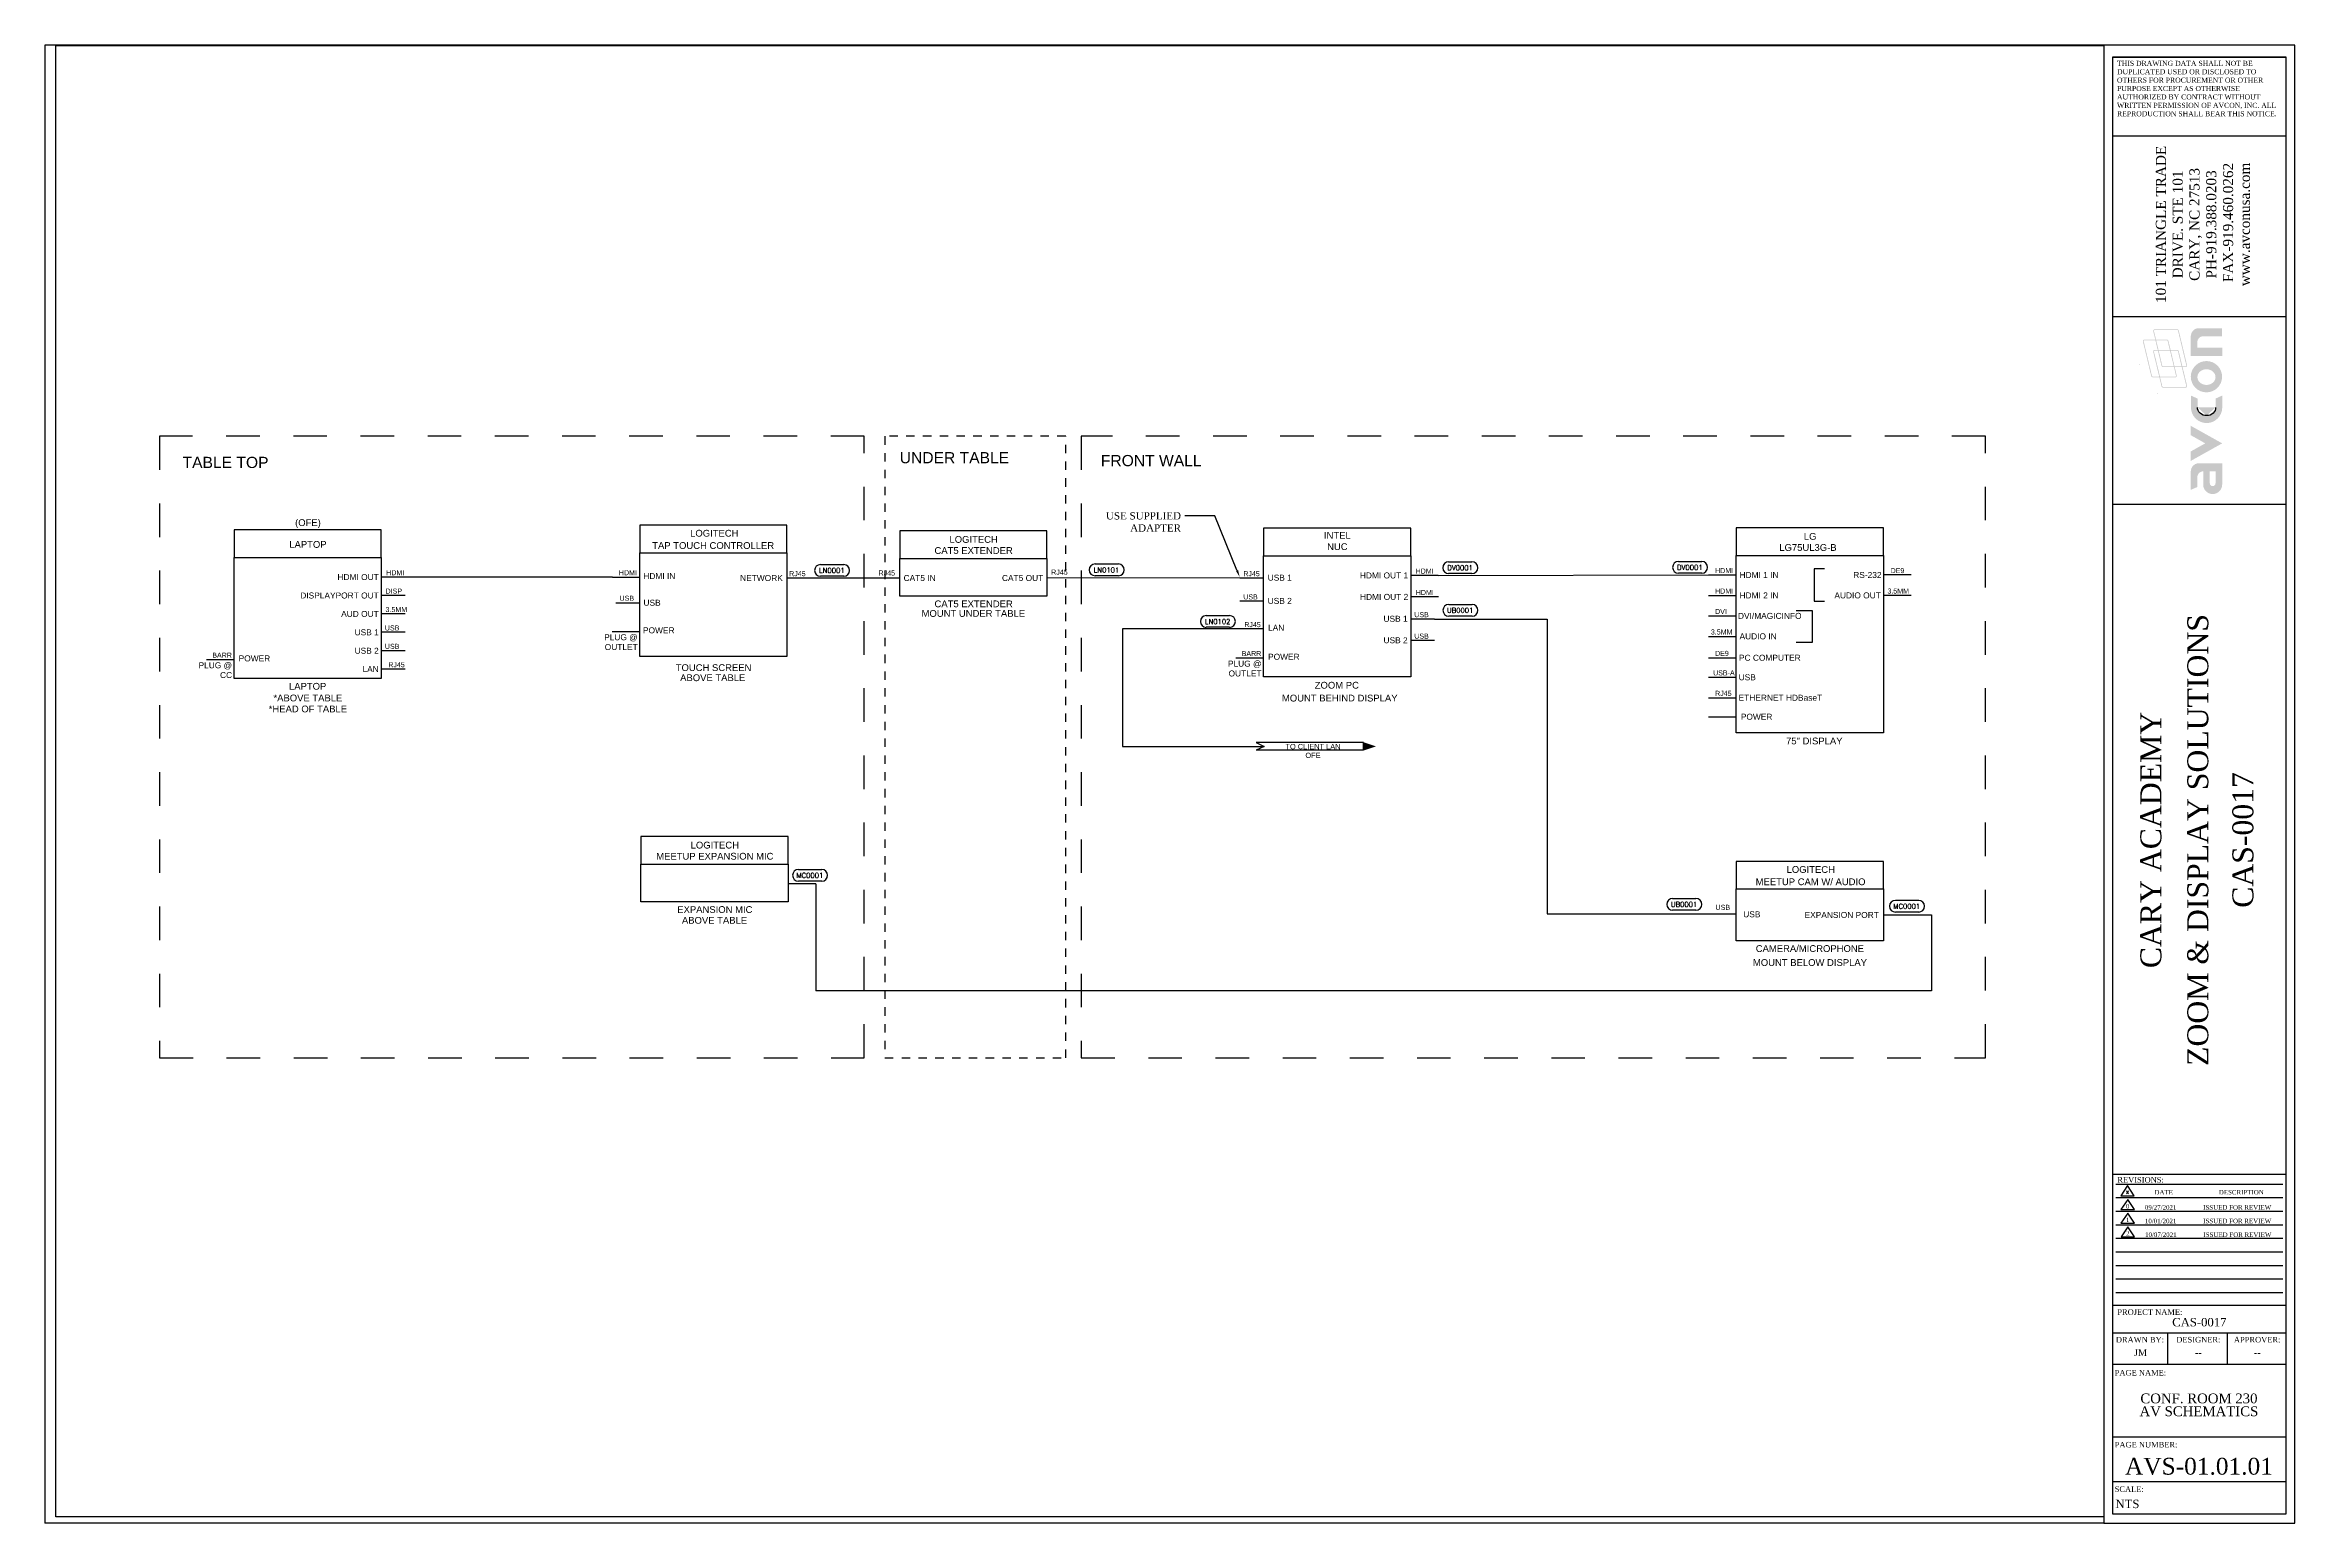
# Paper-space layout 'CONF ROOM 230_' of a CAD drawing. Header units: inches. Extents: x 1 to 34.5, y 0.9 to 22.9.
# The model-space entities are those that its viewports show. They can reach past a viewport. Long polylines and large blocks are cut down to what shows.
import ezdxf
from ezdxf import colors
from ezdxf.entities.mleader import LeaderData, LeaderLine
from ezdxf.enums import TextEntityAlignment as Align
from ezdxf.math import Vec2, Vec3

# ---------------------------------------------------------------- set-up
doc = ezdxf.new("R2010")
doc.units = ezdxf.units.IN
doc.header["$MEASUREMENT"] = 0
doc.linetypes.add('1DASH', pattern=[1, 0.5, -0.5])
doc.linetypes.add('8DASH', pattern=[0.25, 0.125, -0.125])
for name, color, linetype in [('AV TEXT', 2, 'Continuous'), ('AV-1-DASH', 3, '1DASH'), ('AV-BORDER', 7, 'Continuous'), ('AV-CABLE-AUDIO', 4, 'Continuous'), ('AV-CABLE-CNTRL', 2, 'Continuous'), ('AV-CABLE-VIDEO', 6, 'Continuous'), ('AV-CBL-AUDIO', 4, 'Continuous'), ('AV-DEVICE', 4, 'Continuous'), ('AV-NOTE', 1, 'Continuous'), ('AV-TEXT', 2, 'Continuous'), ('AV-TITLE-BLOCK', 7, 'Continuous')]:
    doc.layers.add(name, color=color, linetype=linetype)
doc.layers.add('AV-VPRT', color=9, linetype='Continuous', plot=False)
doc.styles.add('AVCON', font='BOOKOS.TTF')
doc.styles.add('PDF Arial', font='arial.ttf')
doc.styles.get("Standard").update_dxf_attribs({"font": 'simplex.shx'})
doc.styles.add('WL-BASE', font='arial.ttf')

# ---------------------------------------------------------------- blocks, each defined once
blk = doc.blocks.new('PAGE TITLES')
at = {"style": 'AVCON'}
for tag, height, p in [('NAME-1', 0.146, (1.295, 1.842)), ('NAME-2', 0.146, (1.295, 1.65)), ('NAME-3', 0.146, (1.295, 1.458)), ('NAME-4', 0.146, (1.295, 1.261)), ('PAGE_NUMBER', 0.25, (1.295, 0.588))]:
    blk.add_attdef(tag, text='', height=height, dxfattribs=at).set_placement(p, align=Align.CENTER)
blk.add_attdef('SCALE', (0.051, 0.089), '', height=0.125, dxfattribs=at)
blk = doc.blocks.new('REVISION CALL-OUT')
for p, q in [((0, 0.3), (-0.2, 0)), ((-0.2, 0), (0.2, 0)), ((0.2, 0), (0, 0.3))]:
    blk.add_line(p, q)
at = {"layer": 'AV-TEXT', "flags": 4}
blk.add_attdef('CHANGE', text='', height=0.125, dxfattribs=at).set_placement((0, 0.121), align=Align.MIDDLE_CENTER)
blk = doc.blocks.new('NEW Title Block Arch-D USE THIS')
at = {"layer": 'AV-BORDER'}
for p, q in [((43.707, 25.108), (46.297, 25.108)), ((43.707, 23.939), (46.297, 23.939)), ((43.707, 21.249), (46.297, 21.249)), ((43.76, 8.337), (46.246, 8.337)), ((43.76, 8.135), (46.246, 8.135)), ((43.76, 7.933), (46.246, 7.933)), ((43.76, 7.731), (46.246, 7.731)), ((43.76, 7.529), (46.246, 7.529)), ((43.76, 7.327), (46.246, 7.327)), ((43.76, 7.126), (46.246, 7.126)), ((43.76, 6.924), (46.246, 6.924)), ((43.76, 6.722), (46.246, 6.722)), ((43.707, 6.532), (46.297, 6.532)), ((43.707, 6.121), (46.297, 6.121)), ((44.533, 5.656), (44.533, 6.121)), ((45.423, 5.656), (45.423, 6.121)), ((43.707, 5.656), (46.297, 5.656)), ((43.707, 4.573), (46.297, 4.573)), ((43.707, 3.911), (46.297, 3.911))]:
    blk.add_line(p, q, dxfattribs=at)
at = {"layer": 'AV-BORDER', "color": 7, "linetype": 'Continuous'}
for points in [[(12.926, 25.291), (12.926, 3.291)], [(43.707, 25.291), (12.926, 25.291)], [(43.578, 3.291), (12.926, 3.291)]]:
    blk.add_lwpolyline(points, dxfattribs=at)
for points in [[(43.578, 3.291), (46.426, 3.291), (46.426, 25.291), (43.578, 25.291)], [(46.297, 3.428), (46.297, 25.108), (43.707, 25.108), (43.707, 3.428)], [(46.297, 8.482), (46.297, 25.108), (43.707, 25.108), (43.707, 8.482)], [(46.297, 8.482), (46.297, 18.453), (43.707, 18.453), (43.707, 8.482)]]:
    blk.add_lwpolyline(points, close=True, dxfattribs=at)
at = {"xscale": 0.5, "yscale": 0.5, "zscale": 0.5}
blk.add_blockref('REVISION CALL-OUT', (43.934, 8.163), dxfattribs=at).add_auto_attribs({'CHANGE': 'x'})
at = {"layer": 'AV-BORDER', "color": 7, "style": 'AVCON'}
for s, height, p in [('REVISIONS:', 0.0833, (43.781, 8.399)), ('DATE', 0.0675, (44.334, 8.215)), ('DESCRIPTION', 0.0675, (45.292, 8.215)), ('PROJECT NAME:', 0.08333, (43.781, 6.431)), ('PAGE NAME:', 0.0833, (43.742, 5.528)), ('PAGE NUMBER:', 0.08333, (43.742, 4.457)), ('SCALE:', 0.0833, (43.742, 3.795))]:
    blk.add_text(s, height=height, dxfattribs=at).set_placement(p, align=Align.MIDDLE_LEFT)
for s, p in [('DRAWN BY: ', (44.133, 6.02)), ('DESIGNER:', (44.987, 6.02)), ('APPROVER:', (45.863, 6.02))]:
    blk.add_text(s, height=0.0833, dxfattribs=at).set_placement(p, align=Align.MIDDLE_CENTER)
at = {"layer": 'AV-BORDER', "insert": (43.776, 25.056), "char_height": 0.075, "width": 2.4436, "attachment_point": 1, "style": 'AVCON'}
blk.add_mtext('{\\C7;THIS DRAWING DATA SHALL NOT BE DUPLICATED USED OR DISCLOSED TO OTHERS FOR PROCUREMENT OR OTHER PURPOSE EXCEPT AS OTHERWISE AUTHORIZED BY CONTRACT WITHOUT WRITTEN PERMISSION OF AVCON, INC. ALL REPRODUCTION SHALL BEAR THIS NOTICE.\\fCourier New|b1|i0|c0|p49;\\P\\H1.333x;\\C256; }', dxfattribs=at)
at = {"layer": 'AV-BORDER', "insert": (45.056, 22.621), "char_height": 0.15, "width": 3.5056, "attachment_point": 5, "rotation": 90, "style": 'AVCON'}
blk.add_mtext('101 TRIANGLE TRADE \\PDRIVE. STE 101\\PCARY, NC 27513\\PPH-919.388.0203\\P FAX-919.460.0262\\Pwww.avconusa.com', dxfattribs=at)
at = {"layer": 'AV-BORDER', "style": 'AVCON'}
for tag, p in [('PROJECT_NAME_2', (45.806, 13.458)), ('PROJECT_NAME', (45.135, 13.458)), ('CLIENT', (44.436, 13.458))]:
    blk.add_attdef(tag, text='', height=0.312, rotation=90, dxfattribs=at).set_placement(p, align=Align.CENTER)
for tag, height, p in [('PROJECT_NAME', 0.125, (45.002, 6.217)), ('DRAWN_BY', 0.1, (44.126, 5.778)), ('DESIGNER', 0.1, (44.986, 5.778)), ('APPROVER', 0.1, (45.863, 5.778))]:
    blk.add_attdef(tag, text='', height=height, dxfattribs=at).set_placement(p, align=Align.CENTER)
blk = doc.blocks.new('REVISION BLOCK')
at = {"layer": 'AV-TITLE-BLOCK'}
for p, q in [((0.171, 0.18), (0.071, 0.03)), ((0.071, 0.03), (0.271, 0.03)), ((0.271, 0.03), (0.171, 0.18))]:
    blk.add_line(p, q, dxfattribs=at)
at = {"layer": 'AV TEXT', "style": 'AVCON'}
blk.add_attdef('REV#', text='', height=0.0675, dxfattribs=at).set_placement((0.171, 0.046), align=Align.CENTER)
for tag, p in [('DATE', (0.427, 0.028)), ('DESCRIPTION', (1.218, 0.028))]:
    blk.add_attdef(tag, p, '', height=0.0675, dxfattribs=at)
blk = doc.blocks.new('WIRE_LABEL')
at = {"layer": 'AV-TEXT'}
for p, q in [((-0.137, 0.141), (0.143, 0.141)), ((0.143, 0), (-0.137, 0))]:
    blk.add_line(p, q, dxfattribs=at)
for centre, start, end in [((-0.137, 0.07), 90, 270), ((0.143, 0.07), 270, 90)]:
    blk.add_arc(centre, 0.0703, start, end, dxfattribs=at)
blk.add_attdef('NUMBER', text='', height=0.06, dxfattribs=at).set_placement((0, 0.039), align=Align.CENTER)

msp = doc.modelspace()

# ---------------------------------------------------------------- linework, layer by layer
at = {"color": 1}
for points in [[(14.29915, 15.18428), (16.49107, 15.18428), (16.49107, 15.59526), (14.29915, 15.59526)], [(14.29915, 15.18428), (16.49107, 15.18428), (16.49107, 13.38537), (14.29915, 13.38537)]]:
    msp.add_lwpolyline(points, close=True, dxfattribs=at)
for points in [[(20.33889, 15.25662), (22.53082, 15.25662), (22.53082, 15.6676), (20.33889, 15.6676)], [(24.21052, 15.1707), (26.40245, 15.1707), (26.40245, 15.58169), (24.21052, 15.58169)], [(29.62586, 15.20865), (31.81778, 15.20865), (31.81778, 15.61964), (29.62586, 15.61964)], [(36.66479, 15.21602), (38.85671, 15.21602), (38.85671, 15.62701), (36.66479, 15.62701)], [(20.33889, 15.25662), (22.53082, 15.25662), (22.53082, 13.71216), (20.33889, 13.71216)], [(24.21052, 15.1707), (26.40245, 15.1707), (26.40245, 14.61228), (24.21052, 14.61228)], [(29.62586, 15.20865), (31.81778, 15.20865), (31.81778, 13.40975), (29.62586, 13.40975)], [(36.66479, 15.21602), (38.85671, 15.21602), (38.85671, 12.57772), (36.66479, 12.57772)], [(20.35712, 10.62036), (22.54905, 10.62036), (22.54905, 11.03135), (20.35712, 11.03135)], [(20.35712, 10.62036), (22.54905, 10.62036), (22.54905, 10.06194), (20.35712, 10.06194)], [(36.66443, 10.25145), (38.85635, 10.25145), (38.85635, 10.66243), (36.66443, 10.66243)], [(36.66443, 10.25145), (38.85635, 10.25145), (38.85635, 9.48139), (36.66443, 9.48139)]]:
    msp.add_lwpolyline(points, close=True)
at = {"layer": 'AV-1-DASH'}
for points in [[(13.18844, 16.98967), (13.18844, 7.73883), (23.68221, 7.73883), (23.68221, 16.98967), (13.18844, 16.98967)], [(26.91271, 16.98967), (26.91271, 7.73883), (40.37641, 7.73883), (40.37641, 16.98967), (26.91271, 16.98967)]]:
    msp.add_lwpolyline(points, dxfattribs=at)
at = {"layer": 'AV-1-DASH', "linetype": '8DASH'}
msp.add_lwpolyline([(23.98977, 16.98967), (23.98977, 7.73883), (26.68119, 7.73883), (26.68119, 16.98967), (23.98977, 16.98967)], dxfattribs=at)
at = {"layer": 'AV-CABLE-AUDIO', "color": 2}
for p, q in [((23.79954, 14.87962), (22.53082, 14.87962)), ((36.65882, 9.87445), (36.24783, 9.87445))]:
    msp.add_line(p, q, dxfattribs=at)
at = {"layer": 'AV-CABLE-AUDIO', "color": 7}
for p, q in [((37.98046, 15.01622), (37.82692, 15.01622)), ((37.82692, 15.01622), (37.82692, 14.53729)), ((37.82692, 14.53729), (37.98046, 14.53729)), ((37.55668, 14.39865), (37.79622, 14.39865)), ((37.79622, 14.39865), (37.79622, 13.91971)), ((37.79622, 13.91971), (37.55668, 13.91971))]:
    msp.add_line(p, q, dxfattribs=at)
at = {"layer": 'AV-CABLE-AUDIO'}
for p, q in [((39.2677, 14.62097), (38.85671, 14.62097)), ((36.2538, 14.0118), (36.66479, 14.0118))]:
    msp.add_line(p, q, dxfattribs=at)
at = {"layer": 'AV-CABLE-AUDIO', "color": 1}
for p, q in [((19.92721, 14.08405), (20.33819, 14.08405)), ((13.88816, 13.66637), (14.29915, 13.66637)), ((29.21487, 13.69075), (29.62586, 13.69075)), ((36.2538, 12.81508), (36.66479, 12.81508))]:
    msp.add_line(p, q, dxfattribs=at)
at = {"layer": 'AV-CABLE-CNTRL'}
for p, q in [((23.79954, 14.88024), (24.21052, 14.88024)), ((29.27208, 14.87962), (26.40245, 14.88024)), ((29.62586, 14.87962), (29.27208, 14.87962)), ((20.33789, 14.50576), (19.98411, 14.50576)), ((29.62586, 14.53395), (29.27208, 14.53395)), ((16.84485, 14.07184), (16.49107, 14.07184)), ((29.62499, 14.12133), (29.27121, 14.12133)), ((32.17156, 14.26961), (31.81778, 14.26961)), ((16.84485, 13.79785), (16.49107, 13.79785)), ((32.17156, 13.95002), (31.81778, 13.95002)), ((16.84485, 13.52386), (16.49107, 13.52386)), ((36.2538, 13.69309), (36.66479, 13.69309)), ((36.2538, 13.40263), (36.66479, 13.40263)), ((36.2538, 13.09804), (36.66479, 13.09804)), ((31.11762, 12.43293), (29.51548, 12.43293)), ((29.51548, 12.43293), (29.63555, 12.37427)), ((31.11762, 12.31591), (31.11762, 12.43293)), ((29.63555, 12.37427), (29.51548, 12.3156)), ((31.11762, 12.3156), (29.51548, 12.3156)), ((22.96003, 10.3299), (22.54905, 10.3299))]:
    msp.add_line(p, q, dxfattribs=at)
at = {"layer": 'AV-CABLE-CNTRL', "color": 1}
msp.add_line((31.11762, 12.3156), (31.11762, 12.43293), dxfattribs=at)
at = {"layer": 'AV-CABLE-CNTRL'}
for points in [[(29.27121, 14.12133), (27.52785, 14.12133), (27.52785, 12.37286), (29.6284, 12.37286)], [(32.17156, 14.26961), (33.85036, 14.26961), (33.85036, 9.88006), (36.24783, 9.88006)], [(22.96003, 10.3299), (22.96003, 8.73645)], [(38.85635, 9.86642), (39.57163, 9.86642), (39.57163, 8.73645), (22.96003, 8.73645)]]:
    msp.add_lwpolyline(points, dxfattribs=at)
msp.add_solid([(31.11762, 12.43561), (31.30267, 12.37393), (31.11762, 12.31224)], dxfattribs=at)
at = {"layer": 'AV-CABLE-VIDEO'}
for p, q in [((16.90206, 14.89381), (16.49107, 14.89381)), ((32.22877, 14.91819), (31.81778, 14.91819)), ((32.23054, 14.5992), (31.81956, 14.5992))]:
    msp.add_line(p, q, dxfattribs=at)
at = {"layer": 'AV-CABLE-VIDEO', "color": 6}
for p, q in [((19.93301, 14.89381), (20.34399, 14.89381)), ((36.2538, 14.92556), (36.66479, 14.92556)), ((36.2538, 14.62097), (36.66479, 14.62097)), ((36.2538, 14.31638), (36.66479, 14.31638))]:
    msp.add_line(p, q, dxfattribs=at)
at = {"layer": 'AV-CABLE-VIDEO', "color": 2}
msp.add_line((39.2677, 14.92556), (38.85671, 14.92556), dxfattribs=at)
at = {"layer": 'AV-CABLE-VIDEO', "color": 114, "true_color": 0x139b48}
msp.add_line((16.84485, 14.61982), (16.49107, 14.61982), dxfattribs=at)
at = {"layer": 'AV-CABLE-VIDEO'}
for points in [[(18.98797, 14.89381), (16.90206, 14.89381)], [(19.93301, 14.89381), (18.98797, 14.89381)], [(32.22877, 14.91819), (36.2538, 14.92556)]]:
    msp.add_lwpolyline(points, dxfattribs=at)
at = {"layer": 'AV-CBL-AUDIO'}
msp.add_line((16.84485, 14.34583), (16.49107, 14.34583), dxfattribs=at)
at = {"layer": 'AV-VPRT'}
msp.add_lwpolyline([(11.64588, 22.80737), (42.19945, 22.80737), (42.19945, 0.90547), (11.64588, 0.90547)], close=True, dxfattribs=at)

# ---------------------------------------------------------------- block references
at = {"layer": 'AV-DEVICE', "xscale": 1.241608134679848, "yscale": 1.241608134679848, "zscale": 1.241608134679848}
for p, values in [((23.1998, 14.90627), {'NUMBER': 'LN0001'}), ((27.28893, 14.91446), {'NUMBER': 'LN0101'}), ((32.5531, 14.9463), {'NUMBER': 'DV0001'}), ((35.97457, 14.95134), {'NUMBER': 'DV0001'}), ((32.555, 14.31249), {'NUMBER': 'UB0001'}), ((28.94386, 14.14626), {'NUMBER': 'LN0102'}), ((22.8725, 10.36752), {'NUMBER': 'MC0001'}), ((35.88837, 9.93547), {'NUMBER': 'UB0001'}), ((39.20414, 9.90799), {'NUMBER': 'MC0001'})]:
    msp.add_blockref('WIRE_LABEL', p, dxfattribs=at).add_auto_attribs(values)

# ---------------------------------------------------------------- texts
at = {"style": 'WL-BASE'}
for s, height, p in [('UNDER TABLE', 0.1665244, (24.21066, 16.67121)), ('TABLE TOP', 0.166524, (13.533, 16.60068)), ('FRONT WALL', 0.166524, (27.205, 16.62799))]:
    msp.add_text(s, height=height, dxfattribs=at).set_placement(p, align=Align.MIDDLE_LEFT)
for s, height, p in [('TAP TOUCH CONTROLLER', 0.1008336, (22.34113, 15.3635)), ('LOGITECH', 0.100834, (21.80956, 15.54678)), ('TOUCH SCREEN', 0.1008336, (22.00241, 13.54609)), ('ZOOM PC', 0.100834, (31.04717, 13.28421)), ('75" DISPLAY', 0.1008336, (38.24786, 12.45452)), ('MEETUP CAM W/ AUDIO', 0.1008336, (38.5897, 10.35833)), ('LOGITECH', 0.100834, (38.1351, 10.54161)), ('CAMERA/MICROPHONE', 0.1008336, (38.56764, 9.3644))]:
    msp.add_text(s, height=height, dxfattribs=at).set_placement(p, align=Align.MIDDLE_RIGHT)
for s, p in [('CAT5 EXTENDER', (25.31109, 14.49529)), ('EXPANSION MIC', (21.45769, 9.94495))]:
    msp.add_text(s, height=0.1008336, dxfattribs=at).set_placement(p, align=Align.MIDDLE_CENTER)
at = {"color": 1, "style": 'WL-BASE'}
for s, height, p in [('ABOVE TABLE', 0.1008336, (21.4267, 13.39535)), ('*ABOVE TABLE', 0.1008336, (15.39891, 13.09453)), ('LAPTOP', 0.100834, (15.39511, 13.26839)), ('*HEAD OF TABLE', 0.1008336, (15.39891, 12.9309)), ('ABOVE TABLE', 0.1008336, (21.45309, 9.78445))]:
    msp.add_text(s, height=height, dxfattribs=at).set_placement(p, align=Align.MIDDLE_CENTER)
at = {"color": 1, "insert": (15.39953, 15.43028), "char_height": 0.100834, "attachment_point": 2, "style": 'WL-BASE'}
msp.add_mtext_dynamic_manual_height_columns('LAPTOP', width=3.0370483, gutter_width=1, heights=[0.11415], dxfattribs=at)
at = {"attachment_point": 2, "style": 'WL-BASE'}
for s, heights, insert, char_height in [('LOGITECH', [0], (25.3109, 15.50494), 0.100834), ('INTEL\\PNUC', [0.44475], (30.72624, 15.56504), 0.100834), ('LG', [0], (37.76517, 15.55026), 0.100834), ('CAT5 EXTENDER', [0], (25.3109, 15.33941), 0.1008336), ('\\pxqr;LG75UL3G-B', [0], (36.64068, 15.38473), 0.1008336), ('MEETUP EXPANSION MIC', [0], (21.4575, 10.78907), 0.1008336), ('LOGITECH', [0], (21.4575, 10.95461), 0.100834)]:
    msp.add_mtext_dynamic_manual_height_columns(s, width=3.0370483, gutter_width=1, heights=heights, dxfattribs=dict(at, insert=insert, char_height=char_height))
at = {"layer": 'AV-CABLE-AUDIO', "color": 2, "style": 'WL-BASE'}
for s, height, p in [('NETWORK', 0.089047, (22.46978, 14.87962)), ('USB', 0.089047, (20.65083, 14.51232)), ('USB', 0.089047, (37.0251, 9.87445)), ('EXPANSION PORT', 0.0890469, (38.78838, 9.86497))]:
    msp.add_text(s, height=height, dxfattribs=at).set_placement(p, align=Align.MIDDLE_RIGHT)
for s, p in [('RJ45', (22.56333, 14.90702)), ('RJ45', (23.8947, 14.91733)), ('RJ45', (26.46511, 14.92967)), ('USB', (36.35731, 9.94043))]:
    msp.add_text(s, height=0.075347, dxfattribs=at).set_placement(p)
at = {"layer": 'AV-CABLE-AUDIO', "style": 'WL-BASE'}
for s, p in [('AUDIO OUT', (38.81781, 14.62097)), ('AUDIO IN', (37.26701, 14.0118))]:
    msp.add_text(s, height=0.089047, dxfattribs=at).set_placement(p, align=Align.MIDDLE_RIGHT)
for p in [(38.91598, 14.64837), (36.28737, 14.0392)]:
    msp.add_text('3.5MM', height=0.075347, dxfattribs=at).set_placement(p)
at = {"layer": 'AV-CABLE-AUDIO', "color": 1, "style": 'WL-BASE'}
for s, p in [('POWER', (20.85782, 14.10111)), ('PLUG @', (20.30913, 13.99857)), ('OUTLET', (20.30913, 13.85259)), ('POWER', (30.16458, 13.70781)), ('PLUG @', (14.27008, 13.5809)), ('CC', (14.27008, 13.43492)), ('POWER', (14.83788, 13.68344)), ('PLUG @', (29.59679, 13.60527)), ('OUTLET', (29.59679, 13.45929)), ('POWER', (37.20351, 12.81508))]:
    msp.add_text(s, height=0.089047, dxfattribs=at).set_placement(p, align=Align.MIDDLE_RIGHT)
for p in [(13.97496, 13.69377), (29.30167, 13.71815)]:
    msp.add_text('BARR', height=0.075347, dxfattribs=at).set_placement(p)
at = {"layer": 'AV-CABLE-CNTRL', "style": 'WL-BASE'}
msp.add_text('CAT5 IN', height=0.089047, dxfattribs=at).set_placement((24.26815, 14.88024), align=Align.MIDDLE_LEFT)
for s, height, p in [('CAT5 OUT', 0.089047, (26.34742, 14.88024)), ('USB 1', 0.089047, (30.04839, 14.88535)), ('USB 2', 0.089047, (30.04839, 14.53967)), ('USB 1', 0.089047, (16.45362, 14.07184)), ('LAN', 0.089047, (29.93629, 14.13868)), ('USB 1', 0.089047, (31.77275, 14.27319)), ('USB 2', 0.089047, (16.45362, 13.79785)), ('USB 2', 0.089047, (31.77275, 13.95359)), ('PC COMPUTER', 0.0890469, (37.62509, 13.69309)), ('LAN', 0.089047, (16.45362, 13.52386)), ('USB', 0.089047, (36.95689, 13.40263)), ('ETHERNET HDBaseT', 0.0890469, (37.94451, 13.09804))]:
    msp.add_text(s, height=height, dxfattribs=at).set_placement(p, align=Align.MIDDLE_RIGHT)
for s, p in [('RJ45', (29.32563, 14.90702)), ('USB', (20.0385, 14.54148)), ('USB', (29.32563, 14.56135)), ('USB', (16.54462, 14.09924)), ('RJ45', (29.34057, 14.14873)), ('USB', (31.87133, 14.29701)), ('USB', (16.54462, 13.82525)), ('USB', (31.87133, 13.97742)), ('DE9', (36.34993, 13.72049)), ('RJ45', (16.59546, 13.55126)), ('USB-A', (36.32059, 13.43002)), ('RJ45', (36.34993, 13.12544))]:
    msp.add_text(s, height=0.075347, dxfattribs=at).set_placement(p)
at = {"layer": 'AV-CABLE-CNTRL', "insert": (29.15438, 12.19943), "char_height": 0.0787771, "width": 2.4182784, "attachment_point": 7, "style": 'PDF Arial'}
msp.add_mtext('\\pxqc;TO CLIENT LAN\\POFE ', dxfattribs=at)
at = {"layer": 'AV-CABLE-VIDEO', "style": 'WL-BASE'}
for s, p in [('HDMI OUT', (16.45362, 14.89381)), ('HDMI OUT 1', (31.78032, 14.91819)), ('HDMI OUT 2', (31.7821, 14.5992))]:
    msp.add_text(s, height=0.089047, dxfattribs=at).set_placement(p, align=Align.MIDDLE_RIGHT)
for p in [(16.56496, 14.92121), (31.89167, 14.94559), (31.89344, 14.6266)]:
    msp.add_text('HDMI', height=0.075347, dxfattribs=at).set_placement(p)
at = {"layer": 'AV-CABLE-VIDEO', "color": 6, "style": 'WL-BASE'}
for s, p in [('HDMI', (20.02913, 14.92121)), ('HDMI', (36.34993, 14.95296)), ('HDMI', (36.34993, 14.64837)), ('DVI', (36.34993, 14.34378))]:
    msp.add_text(s, height=0.075347, dxfattribs=at).set_placement(p)
for s, height, p in [('HDMI IN', 0.089047, (20.86984, 14.90863)), ('HDMI 1 IN', 0.089047, (37.2944, 14.92556)), ('HDMI 2 IN', 0.089047, (37.2944, 14.62097)), ('DVI/MAGICINFO', 0.0890469, (37.6378, 14.31638))]:
    msp.add_text(s, height=height, dxfattribs=at).set_placement(p, align=Align.MIDDLE_RIGHT)
at = {"layer": 'AV-CABLE-VIDEO', "color": 2, "style": 'WL-BASE'}
msp.add_text('RS-232', height=0.089047, dxfattribs=at).set_placement((38.82879, 14.92556), align=Align.MIDDLE_RIGHT)
msp.add_text('DE9', height=0.075347, dxfattribs=at).set_placement((38.96332, 14.95296))
at = {"layer": 'AV-CABLE-VIDEO', "color": 114, "true_color": 0x139b48, "style": 'WL-BASE'}
msp.add_text('DISPLAYPORT OUT', height=0.0890469, dxfattribs=at).set_placement((16.45362, 14.61982), align=Align.MIDDLE_RIGHT)
msp.add_text('DISP', height=0.075347, dxfattribs=at).set_placement((16.55479, 14.64722))
at = {"layer": 'AV-CBL-AUDIO', "style": 'WL-BASE'}
msp.add_text('3.5MM', height=0.075347, dxfattribs=at).set_placement((16.55479, 14.37323))
msp.add_text('AUD OUT', height=0.089047, dxfattribs=at).set_placement((16.45362, 14.34583), align=Align.MIDDLE_RIGHT)
at = {"layer": 'AV-NOTE', "style": 'WL-BASE'}
msp.add_text('MOUNT UNDER TABLE', height=0.1008336, dxfattribs=at).set_placement((25.30649, 14.35263), align=Align.MIDDLE_CENTER)
for s, p in [('MOUNT BEHIND DISPLAY', (31.62248, 13.09246)), ('MOUNT BELOW DISPLAY', (38.61205, 9.15641))]:
    msp.add_text(s, height=0.1008336, dxfattribs=at).set_placement(p, align=Align.MIDDLE_RIGHT)
at = {"layer": 'AV-NOTE', "color": 1, "insert": (15.39953, 15.75495), "char_height": 0.100834, "attachment_point": 2, "style": 'WL-BASE'}
msp.add_mtext_dynamic_manual_height_columns('(OFE)', width=3.0370483, gutter_width=1, heights=[0], dxfattribs=at)

# ---------------------------------------------------------------- leaders
at = {"layer": 'AV-NOTE'}
ml = msp.add_multileader_mtext('Standard', dxfattribs=at)
ml.set_content('USE SUPPLIED\\PADAPTER', color=256, style='AVCON')
ml.set_leader_properties()
ml.build(insert=Vec2(0, 0))
ml.multileader.update_dxf_attribs({"dogleg_length": 0.36, "arrow_head_size": 0.10864})
ctx = ml.context
ctx.base_point, ctx.char_height, ctx.arrow_head_size, ctx.landing_gap_size, ctx.plane_origin = Vec3(27.08532, 15.80571), 0.1086407, 0.10864, 0.11174, Vec3(29.24983, 21.44222)
ctx.text_align_type = 2
notes = []
notes.append((ctx, [(1, (1, 1, 0), (28.90428, 15.80571), (-1, 0), 0.44698, [(0, [(29.27208, 14.89452)], 0, [])])]))
ctx.mtext.insert, ctx.mtext.alignment, ctx.mtext.flow_direction = Vec3(28.39811, 15.86003), 3, 5
for ctx, leaders in notes:
    for number, flags, end, landing, length, lines in leaders:
        leader = LeaderData()
        leader.index, (leader.has_last_leader_line, leader.has_dogleg_vector, leader.attachment_direction) = number, flags
        leader.last_leader_point, leader.dogleg_vector, leader.dogleg_length = Vec3(end), Vec3(landing), length
        for number, points, colour, breaks in lines:
            line = LeaderLine()
            line.index, line.vertices, line.color, line.breaks = number, Vec3.list(points), colors.encode_raw_color(colour), breaks
            leader.lines.append(line)
        ctx.leaders.append(leader)

psp = doc.layouts.new('CONF ROOM 230_')

# ---------------------------------------------------------------- hatches: boundary and pattern name
h = psp.add_hatch(color=8)
h.dxf.hatch_style = 1
h.paths.add_polyline_path([(32.53, 17.948), (32.532, 17.937), (32.757, 17.937, 0.485012), (32.779, 17.964), (32.749, 18.09), (32.738, 18.09), (32.768, 17.962, -0.485012), (32.757, 17.948)], flags=17)
h.paths.add_polyline_path([(32.518, 17.948), (32.521, 17.937), (32.532, 17.937), (32.53, 17.948)])
h.paths.add_polyline_path([(32.422, 17.948, -0.346791), (32.411, 17.957), (32.287, 18.473, -0.485012), (32.298, 18.487), (32.462, 18.487), (32.46, 18.498), (32.298, 18.498, 0.485012), (32.276, 18.471), (32.4, 17.954, 0.346791), (32.422, 17.937), (32.521, 17.937), (32.518, 17.948)])
h.paths.add_polyline_path([(32.44, 18.32, -0.485012), (32.451, 18.334), (32.499, 18.334), (32.496, 18.345), (32.451, 18.345, 0.485012), (32.429, 18.317), (32.518, 17.948), (32.53, 17.948)])
h.paths.add_polyline_path([(32.532, 17.937), (32.521, 17.937), (32.553, 17.801, 0.346791), (32.575, 17.783), (32.911, 17.783, 0.485012), (32.933, 17.811), (32.866, 18.09), (32.854, 18.09), (32.922, 17.808, -0.485012), (32.911, 17.795), (32.575, 17.795, -0.346791), (32.564, 17.803)])
h.paths.add_polyline_path([(32.496, 18.345), (32.499, 18.334), (32.511, 18.334), (32.508, 18.345)], flags=17)
h.paths.add_polyline_path([(32.474, 18.487), (32.462, 18.487), (32.496, 18.345), (32.508, 18.345)], flags=17)
h.paths.add_polyline_path([(32.499, 18.334), (32.553, 18.107, 0.346791), (32.575, 18.09), (32.738, 18.09), (32.735, 18.101), (32.575, 18.101, -0.346791), (32.564, 18.11), (32.511, 18.334)], flags=17)
h.paths.add_polyline_path([(32.508, 18.345), (32.511, 18.334), (32.679, 18.334), (32.676, 18.345)], flags=17)
h.paths.add_polyline_path([(32.46, 18.498), (32.462, 18.487), (32.474, 18.487), (32.471, 18.498)], flags=17)
h.paths.add_polyline_path([(32.44, 18.627, -0.485012), (32.451, 18.64), (32.787, 18.64, -0.346791), (32.798, 18.632), (32.922, 18.115, -0.485012), (32.911, 18.101), (32.863, 18.101), (32.866, 18.09), (32.911, 18.09, 0.485012), (32.933, 18.118), (32.809, 18.634, 0.346791), (32.787, 18.652), (32.451, 18.652, 0.485012), (32.429, 18.624), (32.46, 18.498), (32.471, 18.498)])
h.paths.add_polyline_path([(32.471, 18.498), (32.474, 18.487), (32.633, 18.487, -0.346791), (32.644, 18.478), (32.676, 18.345), (32.688, 18.345), (32.655, 18.481, 0.346791), (32.633, 18.498)], flags=17)
h.paths.add_polyline_path([(32.676, 18.345), (32.679, 18.334), (32.691, 18.334), (32.688, 18.345)], flags=17)
h.paths.add_polyline_path([(32.679, 18.334), (32.735, 18.101), (32.746, 18.101), (32.691, 18.334)], flags=17)
h.paths.add_polyline_path([(32.688, 18.345), (32.691, 18.334), (32.787, 18.334, -0.346791), (32.798, 18.325), (32.851, 18.101), (32.863, 18.101), (32.809, 18.328, 0.346791), (32.787, 18.345)], flags=17)
h.paths.add_polyline_path([(32.851, 18.101), (32.854, 18.09), (32.866, 18.09), (32.863, 18.101)], flags=17)
h.paths.add_polyline_path([(32.746, 18.101), (32.749, 18.09), (32.854, 18.09), (32.851, 18.101)], flags=17)
h.paths.add_polyline_path([(32.735, 18.101), (32.738, 18.09), (32.749, 18.09), (32.746, 18.101)], flags=17)
at = {"layer": 'AV-CABLE-CNTRL', "true_color": 0xed1f24}
h = psp.add_hatch(color=240, dxfattribs=at)
h.dxf.hatch_style = 1
h.paths.add_polyline_path([(33.222, 17.713, 1), (33.222, 18.179, 1)])
edge = h.paths.add_edge_path(flags=16)
edge.add_ellipse((33.222, 17.94), major_axis=(0.135, 0), ratio=0.863636, start_angle=0, end_angle=360, ccw=False)
edge = h.paths.add_edge_path()
edge.add_line((32.991, 17.665), (32.991, 17.488))
edge.add_arc((33.224, 17.489), 0.233, 180.1172, 270.0894)
edge.add_arc((33.224, 17.489), 0.233, 270.0278, 360)
edge.add_line((33.458, 17.489), (33.458, 17.666))
edge.add_line((33.458, 17.666), (33.359, 17.621))
edge.add_line((33.359, 17.621), (33.359, 17.489))
edge.add_line((33.359, 17.489), (33.359, 17.489))
edge.add_ellipse((33.224, 17.483), major_axis=(-0.135, 0), ratio=0.863636, start_angle=-270, end_angle=-176.983, ccw=False)
edge.add_ellipse((33.224, 17.483), major_axis=(0.135, 0), ratio=0.863636, start_angle=536.983, end_angle=630, ccw=False)
edge.add_line((33.09, 17.489), (33.089, 17.489))
edge.add_line((33.089, 17.489), (33.089, 17.621))
edge.add_line((33.089, 17.621), (32.991, 17.665))
h.paths.add_polyline_path([(32.989, 17.215), (32.989, 17.075), (33.204, 16.954), (32.989, 16.834), (32.989, 16.693), (33.456, 16.954)])
h.paths.add_polyline_path([(33.087, 16.657, 0.342362), (32.989, 16.543), (32.989, 16.543), (32.989, 16.262), (33.087, 16.304), (33.087, 16.451, -0.414214), (33.173, 16.537), (33.173, 16.341, 1), (33.456, 16.341), (33.456, 16.657)])
h.paths.add_polyline_path([(33.272, 16.537), (33.357, 16.537), (33.357, 16.359, -1), (33.272, 16.359)], flags=16)
h.paths.add_polyline_path([(33.087, 18.377), (33.087, 18.462, -0.414214), (33.172, 18.548), (33.455, 18.548), (33.455, 18.668), (33.087, 18.668, 0.342362), (32.989, 18.554), (32.988, 18.554), (32.988, 18.255), (33.456, 18.255), (33.456, 18.377)])

# ---------------------------------------------------------------- linework, layer by layer
at = {"layer": 'AV-CABLE-CNTRL', "color": 240, "true_color": 0xed1f24}
for p, q in [((32.228, 18.122), (32.228, 18.122)), ((32.498, 17.691), (32.498, 17.691))]:
    psp.add_line(p, q, dxfattribs=at)
at = {"layer": 'AV-CABLE-CNTRL', "color": 240, "true_color": 0xed1f24, "extrusion": (0, 0, -1)}
psp.add_ellipse((33.224, 17.483), major_axis=(0.135, 0), ratio=0.863636, start_param=-4.712389, end_param=-3.088937, dxfattribs=at)
at = {"layer": 'AV-CABLE-CNTRL', "color": 1, "extrusion": (0, 0, -1)}
psp.add_ellipse((33.224, 17.483), major_axis=(-0.135, 0), ratio=0.863636, start_param=-3.194249, end_param=-1.570796, dxfattribs=at)

# ---------------------------------------------------------------- block references
ref = psp.add_blockref('NEW Title Block Arch-D USE THIS', (-11.886, -2.408))
ref.add_attrib('CLIENT', 'CARY ACADEMY', dxfattribs={"layer": 'AV-BORDER', "height": 0.3125, "rotation": 90, "style": 'AVCON'}).set_placement((32.55, 11.05), align=Align.CENTER)
ref.add_attrib('PROJECT_NAME', 'ZOOM & DISPLAY SOLUTIONS', dxfattribs={"layer": 'AV-BORDER', "height": 0.3125, "rotation": 90, "style": 'AVCON'}).set_placement((33.249, 11.05), align=Align.CENTER)
ref.add_attrib('PROJECT_NAME_2', 'CAS-0017', dxfattribs={"layer": 'AV-BORDER', "height": 0.3125, "rotation": 90, "style": 'AVCON'}).set_placement((33.92, 11.05), align=Align.CENTER)
ref.add_attrib('PROJECT_NAME', 'CAS-0017', dxfattribs={"layer": 'AV-BORDER', "height": 0.125, "style": 'AVCON'}).set_placement((33.116, 3.81), align=Align.CENTER)
ref.add_attrib('DRAWN_BY', 'JM', dxfattribs={"layer": 'AV-BORDER', "height": 0.1, "style": 'AVCON'}).set_placement((32.24, 3.37), align=Align.CENTER)
ref.add_attrib('DESIGNER', '--', dxfattribs={"layer": 'AV-BORDER', "height": 0.1, "style": 'AVCON'}).set_placement((33.1, 3.37), align=Align.CENTER)
ref.add_attrib('APPROVER', '--', dxfattribs={"layer": 'AV-BORDER', "height": 0.1, "style": 'AVCON'}).set_placement((33.977, 3.37), align=Align.CENTER)
at = {"layer": 'AV-BORDER'}
ref = psp.add_blockref('PAGE TITLES', (31.816, 1.015), dxfattribs=at)
ref.add_attrib('NAME-2', 'CONF. ROOM 230', dxfattribs={"layer": '0', "height": 0.1458, "style": 'AVCON'}).set_placement((33.11, 2.665), align=Align.CENTER)
ref.add_attrib('NAME-3', 'AV SCHEMATICS', dxfattribs={"layer": '0', "height": 0.1458, "style": 'AVCON'}).set_placement((33.11, 2.473), align=Align.CENTER)
ref.add_attrib('PAGE_NUMBER', 'AVS-01.01.01', dxfattribs={"layer": '0', "height": 0.25, "style": 'AVCON'}).set_placement((33.11, 1.603), align=Align.CENTER)
ref.add_attrib('SCALE', 'NTS', (31.867, 1.105), dxfattribs={"layer": '0', "height": 0.125, "style": 'AVCON'})
at = {"layer": 'AV-CABLE-CNTRL'}
for p, values in [((31.878, 5.519), {'REV#': '0', 'DATE': '09/27/2021', 'DESCRIPTION': '   ISSUED FOR REVIEW'}), ((31.878, 5.317), {'REV#': '1', 'DATE': '10/01/2021', 'DESCRIPTION': '   ISSUED FOR REVIEW'}), ((31.881, 5.113), {'REV#': '2', 'DATE': '10/07/2021', 'DESCRIPTION': '   ISSUED FOR REVIEW'})]:
    psp.add_blockref('REVISION BLOCK', p, dxfattribs=at).add_auto_attribs(values)

# ---------------------------------------------------------------- viewports
at = {"layer": 'AV-VPRT'}
psp.add_viewport(center=(16.366, 11.883), size=(30.652, 22), view_center_point=(26.81025, 11.81351), view_height=22, dxfattribs=at)

doc.saveas('drawing.dxf')
